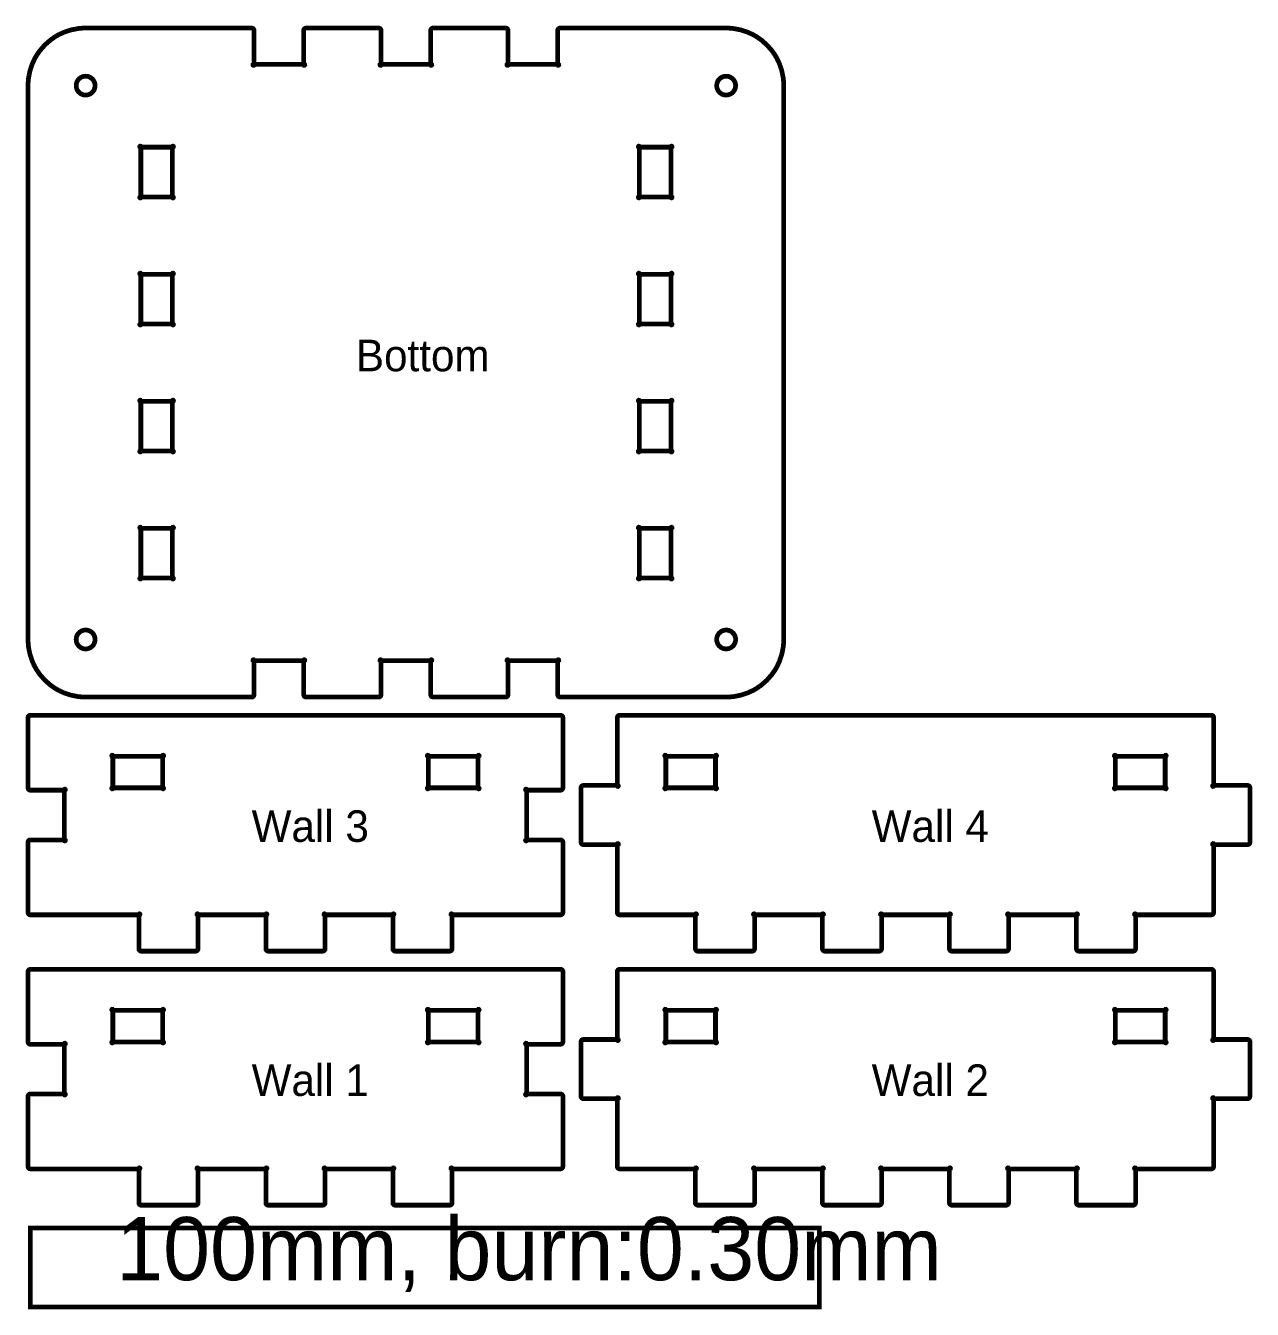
# Model space of a CAD drawing. Extents: x 10 to 165, y 10 to 281.
# Drawn here: x 9.8 to 165.3, y 9.7 to 172.4 of the extents above; entities that cross this region are included whole.
import ezdxf

# ---------------------------------------------------------------- set-up
doc = ezdxf.new("R2010")
doc.units = 0
doc.layers.get('0').update_dxf_attribs({"linetype": 'CONTINUOUS'})

msp = doc.modelspace()

# ---------------------------------------------------------------- linework, layer by layer
at = {"color": 0, "const_width": 0.6}
for points in [[(17.4005, 87.3002), (28.9994, 87.3002), (38.45, 87.3002), (38.4789, 87.3002), (38.5657, 87.3248), (38.6623, 87.3883), (38.7255, 87.4832), (38.7505, 87.5714), (38.7505, 87.6004), (38.7505, 91.9), (38.7505, 91.9219), (38.7382, 91.9868), (38.7078, 92.0267), (38.6704, 92.0323), (38.6373, 92.0129), (38.6182, 91.9798), (38.6235, 91.9427), (38.6637, 91.9124), (38.7283, 91.9), (38.7505, 91.9), (45.0494, 91.9), (45.0702, 91.9), (45.1347, 91.9124), (45.175, 91.9427), (45.1803, 91.9798), (45.1612, 92.0129), (45.128, 92.0323), (45.0906, 92.0267), (45.0603, 91.9868), (45.0494, 91.9219), (45.0494, 91.9), (45.0494, 87.6004), (45.0494, 87.5714), (45.073, 87.4832), (45.1376, 87.3883), (45.2328, 87.3248), (45.3196, 87.3002), (45.3499, 87.3002), (54.5497, 87.3002), (54.5786, 87.3002), (54.6668, 87.3248), (54.7617, 87.3883), (54.8252, 87.4832), (54.8499, 87.5714), (54.8499, 87.6004), (54.8499, 91.9), (54.8499, 91.9219), (54.8375, 91.9868), (54.8072, 92.0267), (54.7702, 92.0323), (54.737, 92.0129), (54.7176, 91.9798), (54.7232, 91.9427), (54.7631, 91.9124), (54.828, 91.9), (54.8499, 91.9), (61.1505, 91.9), (61.171, 91.9), (61.2359, 91.9124), (61.2757, 91.9427), (61.2814, 91.9798), (61.262, 92.0129), (61.2292, 92.0323), (61.1918, 92.0267), (61.1614, 91.9868), (61.1505, 91.9219), (61.1505, 91.9), (61.1505, 87.6004), (61.1505, 87.5714), (61.1738, 87.4832), (61.2373, 87.3883), (61.3322, 87.3248), (61.4193, 87.3002), (61.4497, 87.3002), (70.6508, 87.3002), (70.6797, 87.3002), (70.7665, 87.3248), (70.8614, 87.3883), (70.9249, 87.4832), (70.9496, 87.5714), (70.9496, 87.6004), (70.9496, 91.9), (70.9496, 91.9219), (70.9373, 91.9868), (70.9069, 92.0267), (70.8699, 92.0323), (70.8367, 92.0129), (70.8173, 91.9798), (70.823, 91.9427), (70.8628, 91.9124), (70.9277, 91.9), (70.9496, 91.9), (77.2502, 91.9), (77.2707, 91.9), (77.3356, 91.9124), (77.3755, 91.9427), (77.3811, 91.9798), (77.3617, 92.0129), (77.3285, 92.0323), (77.2915, 92.0267), (77.2612, 91.9868), (77.2502, 91.9219), (77.2502, 91.9), (77.2502, 87.6004), (77.2502, 87.5714), (77.2735, 87.4832), (77.337, 87.3883), (77.4319, 87.3248), (77.5201, 87.3002), (77.5504, 87.3002), (86.9996, 87.3002), (98.6, 87.3002), (98.8385, 87.3002), (99.5535, 87.3637), (100.489, 87.5496), (101.39, 87.8554), (102.042, 88.1599), (102.251, 88.2784), (102.456, 88.3984), (103.046, 88.8104), (103.762, 89.4387), (104.39, 90.1555), (104.803, 90.745), (104.922, 90.9507), (105.041, 91.1571), (105.344, 91.809), (105.65, 92.7118), (105.836, 93.6459), (105.9, 94.361), (105.9, 94.5995), (105.9, 164.799), (105.9, 165.039), (105.836, 165.756), (105.65, 166.69), (105.344, 167.593), (105.041, 168.245), (104.922, 168.45), (104.803, 168.657), (104.39, 169.247), (103.762, 169.962), (103.046, 170.591), (102.456, 171.003), (102.251, 171.122), (102.042, 171.242), (101.39, 171.546), (100.489, 171.853), (99.5535, 172.038), (98.8385, 172.101), (98.6, 172.101), (86.9996, 172.101), (77.5504, 172.101), (77.5201, 172.101), (77.4319, 172.077), (77.337, 172.012), (77.2735, 171.917), (77.2502, 171.83), (77.2502, 171.8), (77.2502, 167.501), (77.2502, 167.48), (77.2612, 167.415), (77.2915, 167.375), (77.3285, 167.37), (77.3617, 167.389), (77.3811, 167.422), (77.3755, 167.459), (77.3356, 167.489), (77.2707, 167.501), (77.2502, 167.501), (70.9496, 167.501), (70.9277, 167.501), (70.8628, 167.489), (70.823, 167.459), (70.8173, 167.422), (70.8367, 167.389), (70.8699, 167.37), (70.9069, 167.375), (70.9373, 167.415), (70.9496, 167.48), (70.9496, 167.501), (70.9496, 171.8), (70.9496, 171.83), (70.9249, 171.917), (70.8614, 172.012), (70.7665, 172.077), (70.6797, 172.101), (70.6508, 172.101), (61.4497, 172.101), (61.4193, 172.101), (61.3322, 172.077), (61.2373, 172.012), (61.1738, 171.917), (61.1505, 171.83), (61.1505, 171.8), (61.1505, 167.501), (61.1505, 167.48), (61.1614, 167.415), (61.1918, 167.375), (61.2292, 167.37), (61.262, 167.389), (61.2814, 167.422), (61.2757, 167.459), (61.2359, 167.489), (61.171, 167.501), (61.1505, 167.501), (54.8499, 167.501), (54.828, 167.501), (54.7631, 167.489), (54.7232, 167.459), (54.7176, 167.422), (54.737, 167.389), (54.7702, 167.37), (54.8072, 167.375), (54.8375, 167.415), (54.8499, 167.48), (54.8499, 167.501), (54.8499, 171.8), (54.8499, 171.83), (54.8252, 171.917), (54.7617, 172.012), (54.6668, 172.077), (54.5786, 172.101), (54.5497, 172.101), (45.3499, 172.101), (45.3196, 172.101), (45.2328, 172.077), (45.1376, 172.012), (45.073, 171.917), (45.0494, 171.83), (45.0494, 171.8), (45.0494, 167.501), (45.0494, 167.48), (45.0603, 167.415), (45.0906, 167.375), (45.128, 167.37), (45.1612, 167.389), (45.1803, 167.422), (45.175, 167.459), (45.1347, 167.489), (45.0702, 167.501), (45.0494, 167.501), (38.7505, 167.501), (38.7283, 167.501), (38.6637, 167.489), (38.6235, 167.459), (38.6182, 167.422), (38.6373, 167.389), (38.6704, 167.37), (38.7078, 167.375), (38.7382, 167.415), (38.7505, 167.48), (38.7505, 167.501), (38.7505, 171.8), (38.7505, 171.83), (38.7255, 171.917), (38.6623, 172.012), (38.5657, 172.077), (38.4789, 172.101), (38.45, 172.101), (28.9994, 172.101), (17.4005, 172.101), (17.1607, 172.101), (16.4441, 172.038), (15.5098, 171.853), (14.6072, 171.546), (13.9554, 171.242), (13.7501, 171.122), (13.5434, 171.003), (12.9536, 170.591), (12.2384, 169.962), (11.6086, 169.247), (11.1966, 168.657), (11.078, 168.45), (10.9582, 168.245), (10.6536, 167.593), (10.3477, 166.69), (10.1617, 165.756), (10.0996, 165.039), (10.0996, 164.799), (10.0996, 94.5995), (10.0996, 94.361), (10.1617, 93.6459), (10.3477, 92.7118), (10.6536, 91.809), (10.9582, 91.1571), (11.078, 90.9507), (11.1966, 90.745), (11.6086, 90.1555), (12.2384, 89.4387), (12.9536, 88.8104), (13.5434, 88.3984), (13.7501, 88.2784), (13.9554, 88.1599), (14.6072, 87.8554), (15.5098, 87.5496), (16.4441, 87.3637), (17.1607, 87.3002), (17.4005, 87.3002)], [(14.9999, 59.6995), (24.1501, 59.6995), (24.1708, 59.6995), (24.2356, 59.7119), (24.2755, 59.7422), (24.281, 59.7793), (24.2617, 59.8124), (24.2287, 59.8318), (24.1915, 59.8262), (24.1611, 59.7863), (24.1501, 59.7214), (24.1501, 59.6995), (24.1501, 55.3999), (24.1501, 55.3709), (24.1735, 55.2842), (24.2369, 55.1879), (24.332, 55.1243), (24.4202, 55.0997), (24.4505, 55.0997), (31.3504, 55.0997), (31.3793, 55.0997), (31.4661, 55.1243), (31.5626, 55.1879), (31.626, 55.2842), (31.6508, 55.3709), (31.6508, 55.3999), (31.6508, 59.6995), (31.6508, 59.7214), (31.6384, 59.7863), (31.6081, 59.8262), (31.5709, 59.8318), (31.5378, 59.8124), (31.5185, 59.7793), (31.524, 59.7422), (31.564, 59.7119), (31.6288, 59.6995), (31.6508, 59.6995), (40.2498, 59.6995), (40.2703, 59.6995), (40.3352, 59.7119), (40.3751, 59.7422), (40.3807, 59.7793), (40.3613, 59.8124), (40.3281, 59.8318), (40.2911, 59.8262), (40.2608, 59.7863), (40.2498, 59.7214), (40.2498, 59.6995), (40.2498, 55.3999), (40.2498, 55.3709), (40.2731, 55.2842), (40.338, 55.1879), (40.4329, 55.1243), (40.5197, 55.0997), (40.55, 55.0997), (47.45, 55.0997), (47.4789, 55.0997), (47.5657, 55.1243), (47.662, 55.1879), (47.7255, 55.2842), (47.7502, 55.3709), (47.7502, 55.3999), (47.7502, 59.6995), (47.7502, 59.7214), (47.7379, 59.7863), (47.7075, 59.8262), (47.6705, 59.8318), (47.6373, 59.8124), (47.6179, 59.7793), (47.6236, 59.7422), (47.6635, 59.7119), (47.7284, 59.6995), (47.7502, 59.6995), (56.3492, 59.6995), (56.37, 59.6995), (56.4349, 59.7119), (56.4748, 59.7422), (56.4804, 59.7793), (56.461, 59.8124), (56.4279, 59.8318), (56.3908, 59.8262), (56.3605, 59.7863), (56.3492, 59.7214), (56.3492, 59.6995), (56.3492, 55.3999), (56.3492, 55.3709), (56.3728, 55.2842), (56.4374, 55.1879), (56.5326, 55.1243), (56.6194, 55.0997), (56.6498, 55.0997), (63.5497, 55.0997), (63.5787, 55.0997), (63.6655, 55.1243), (63.7618, 55.1879), (63.8253, 55.2842), (63.85, 55.3709), (63.85, 55.3999), (63.85, 59.6995), (63.85, 59.7214), (63.8376, 59.7863), (63.8073, 59.8262), (63.7702, 59.8318), (63.7371, 59.8124), (63.7177, 59.7793), (63.7233, 59.7422), (63.7632, 59.7119), (63.8281, 59.6995), (63.85, 59.6995), (73.0003, 59.6995), (77.6002, 59.6995), (77.6291, 59.6995), (77.7159, 59.7242), (77.8122, 59.7877), (77.8757, 59.884), (77.9004, 59.9708), (77.9004, 59.9997), (77.9004, 68.9007), (77.9004, 68.931), (77.8757, 69.0178), (77.8122, 69.1127), (77.7159, 69.1762), (77.6291, 69.1995), (77.6002, 69.1995), (73.3005, 69.1995), (73.2786, 69.1995), (73.2137, 69.1885), (73.1739, 69.1582), (73.1682, 69.1212), (73.1876, 69.088), (73.2208, 69.0686), (73.2578, 69.0742), (73.2882, 69.1141), (73.3005, 69.179), (73.3005, 69.1995), (73.3005, 75.5001), (73.3005, 75.522), (73.2882, 75.5869), (73.2578, 75.6267), (73.2208, 75.6324), (73.1876, 75.613), (73.1682, 75.5798), (73.1739, 75.5428), (73.2137, 75.5124), (73.2786, 75.5001), (73.3005, 75.5001), (77.6002, 75.5001), (77.6291, 75.5001), (77.7159, 75.5248), (77.8122, 75.5883), (77.8757, 75.6832), (77.9004, 75.7714), (77.9004, 75.8003), (77.9004, 84.6998), (77.9004, 84.7302), (77.8757, 84.8169), (77.8122, 84.9119), (77.7159, 84.9768), (77.6291, 85), (77.6002, 85), (73.0003, 85), (14.9999, 85), (10.4001, 85), (10.3697, 85), (10.2829, 84.9768), (10.1878, 84.9119), (10.1231, 84.8169), (10.0996, 84.7302), (10.0996, 84.6998), (10.0996, 75.8003), (10.0996, 75.7714), (10.1231, 75.6832), (10.1878, 75.5883), (10.2829, 75.5248), (10.3697, 75.5001), (10.4001, 75.5001), (14.6995, 75.5001), (14.7202, 75.5001), (14.785, 75.5124), (14.8249, 75.5428), (14.8305, 75.5798), (14.8112, 75.613), (14.7781, 75.6324), (14.7409, 75.6267), (14.7106, 75.5869), (14.6995, 75.522), (14.6995, 75.5001), (14.6995, 69.1995), (14.6995, 69.179), (14.7106, 69.1141), (14.7409, 69.0742), (14.7781, 69.0686), (14.8112, 69.088), (14.8305, 69.1212), (14.8249, 69.1582), (14.785, 69.1885), (14.7202, 69.1995), (14.6995, 69.1995), (10.4001, 69.1995), (10.3697, 69.1995), (10.2829, 69.1762), (10.1878, 69.1127), (10.1231, 69.0178), (10.0996, 68.931), (10.0996, 68.9007), (10.0996, 59.9997), (10.0996, 59.9708), (10.1231, 59.884), (10.1878, 59.7877), (10.2829, 59.7242), (10.3697, 59.6995), (10.4001, 59.6995), (14.9999, 59.6995)], [(85.0995, 59.6995), (94.7, 59.6995), (94.7208, 59.6995), (94.7857, 59.7119), (94.8256, 59.7422), (94.8312, 59.7793), (94.8118, 59.8124), (94.7787, 59.8318), (94.7416, 59.8262), (94.7113, 59.7863), (94.7, 59.7214), (94.7, 59.6995), (94.7, 55.3999), (94.7, 55.3709), (94.7237, 55.2842), (94.7872, 55.1879), (94.8821, 55.1243), (94.9688, 55.0997), (94.9992, 55.0997), (101.901, 55.0997), (101.929, 55.0997), (102.016, 55.1243), (102.111, 55.1879), (102.175, 55.2842), (102.199, 55.3709), (102.199, 55.3999), (102.199, 59.6995), (102.199, 59.7214), (102.187, 59.7863), (102.157, 59.8262), (102.12, 59.8318), (102.086, 59.8124), (102.067, 59.7793), (102.073, 59.7422), (102.113, 59.7119), (102.177, 59.6995), (102.199, 59.6995), (110.8, 59.6995), (110.821, 59.6995), (110.885, 59.7119), (110.925, 59.7422), (110.931, 59.7793), (110.912, 59.8124), (110.878, 59.8318), (110.841, 59.8262), (110.811, 59.7863), (110.8, 59.7214), (110.8, 59.6995), (110.8, 55.3999), (110.8, 55.3709), (110.823, 55.2842), (110.888, 55.1879), (110.983, 55.1243), (111.07, 55.0997), (111.1, 55.0997), (118, 55.0997), (118.029, 55.0997), (118.116, 55.1243), (118.212, 55.1879), (118.276, 55.2842), (118.3, 55.3709), (118.3, 55.3999), (118.3, 59.6995), (118.3, 59.7214), (118.288, 59.7863), (118.258, 59.8262), (118.22, 59.8318), (118.188, 59.8124), (118.168, 59.7793), (118.174, 59.7422), (118.214, 59.7119), (118.278, 59.6995), (118.3, 59.6995), (126.901, 59.6995), (126.921, 59.6995), (126.986, 59.7119), (127.026, 59.7422), (127.032, 59.7793), (127.012, 59.8124), (126.979, 59.8318), (126.942, 59.8262), (126.912, 59.7863), (126.901, 59.7214), (126.901, 59.6995), (126.901, 55.3999), (126.901, 55.3709), (126.924, 55.2842), (126.988, 55.1879), (127.083, 55.1243), (127.169, 55.0997), (127.2, 55.0997), (134.1, 55.0997), (134.129, 55.0997), (134.217, 55.1243), (134.312, 55.1879), (134.375, 55.2842), (134.4, 55.3709), (134.4, 55.3999), (134.4, 59.6995), (134.4, 59.7214), (134.388, 59.7863), (134.357, 59.8262), (134.32, 59.8318), (134.287, 59.8124), (134.268, 59.7793), (134.273, 59.7422), (134.313, 59.7119), (134.378, 59.6995), (134.4, 59.6995), (143, 59.6995), (143.021, 59.6995), (143.086, 59.7119), (143.126, 59.7422), (143.131, 59.7793), (143.112, 59.8124), (143.079, 59.8318), (143.042, 59.8262), (143.012, 59.7863), (143, 59.7214), (143, 59.6995), (143, 55.3999), (143, 55.3709), (143.024, 55.2842), (143.087, 55.1879), (143.182, 55.1243), (143.269, 55.0997), (143.299, 55.0997), (150.201, 55.0997), (150.23, 55.0997), (150.316, 55.1243), (150.411, 55.1879), (150.475, 55.2842), (150.5, 55.3709), (150.5, 55.3999), (150.5, 59.6995), (150.5, 59.7214), (150.487, 59.7863), (150.457, 59.8262), (150.42, 59.8318), (150.387, 59.8124), (150.367, 59.7793), (150.373, 59.7422), (150.413, 59.7119), (150.478, 59.6995), (150.5, 59.6995), (160.1, 59.6995), (160.129, 59.6995), (160.216, 59.7242), (160.311, 59.7877), (160.375, 59.884), (160.4, 59.9708), (160.4, 59.9997), (160.4, 68.6001), (160.4, 68.6223), (160.387, 68.6869), (160.357, 68.7268), (160.32, 68.7324), (160.286, 68.713), (160.267, 68.6802), (160.273, 68.6428), (160.313, 68.6125), (160.377, 68.6001), (160.4, 68.6001), (164.7, 68.6001), (164.729, 68.6001), (164.816, 68.6248), (164.913, 68.6883), (164.976, 68.7836), (165.001, 68.8717), (165.001, 68.9007), (165.001, 75.8003), (165.001, 75.8306), (164.976, 75.9174), (164.913, 76.0127), (164.816, 76.0772), (164.729, 76.1009), (164.7, 76.1009), (160.4, 76.1009), (160.377, 76.1009), (160.313, 76.0899), (160.273, 76.0596), (160.267, 76.0222), (160.286, 75.989), (160.32, 75.97), (160.357, 75.9753), (160.387, 76.0155), (160.4, 76.0801), (160.4, 76.1009), (160.4, 84.6998), (160.4, 84.7302), (160.375, 84.8169), (160.311, 84.9119), (160.216, 84.9768), (160.129, 85), (160.1, 85), (85.0995, 85), (85.0692, 85), (84.9824, 84.9768), (84.8872, 84.9119), (84.8237, 84.8169), (84.8004, 84.7302), (84.8004, 84.6998), (84.8004, 76.1009), (84.8004, 76.0801), (84.8113, 76.0155), (84.8416, 75.9753), (84.879, 75.97), (84.9119, 75.989), (84.9313, 76.0222), (84.9256, 76.0596), (84.8857, 76.0899), (84.8212, 76.1009), (84.8004, 76.1009), (80.4997, 76.1009), (80.4693, 76.1009), (80.3822, 76.0772), (80.2873, 76.0127), (80.2238, 75.9174), (80.2005, 75.8306), (80.2005, 75.8003), (80.2005, 68.9007), (80.2005, 68.8717), (80.2238, 68.7836), (80.2873, 68.6883), (80.3822, 68.6248), (80.4693, 68.6001), (80.4997, 68.6001), (84.8004, 68.6001), (84.8212, 68.6001), (84.8857, 68.6125), (84.9256, 68.6428), (84.9313, 68.6802), (84.9119, 68.713), (84.879, 68.7324), (84.8416, 68.7268), (84.8113, 68.6869), (84.8004, 68.6223), (84.8004, 68.6001), (84.8004, 59.9997), (84.8004, 59.9708), (84.8237, 59.884), (84.8872, 59.7877), (84.9824, 59.7242), (85.0692, 59.6995), (85.0995, 59.6995)], [(14.9999, 27.5001), (24.1501, 27.5001), (24.1708, 27.5001), (24.2356, 27.5125), (24.2755, 27.5428), (24.281, 27.5801), (24.2617, 27.6131), (24.2287, 27.6324), (24.1915, 27.6269), (24.1611, 27.5869), (24.1501, 27.5222), (24.1501, 27.5001), (24.1501, 23.2006), (24.1501, 23.1717), (24.1735, 23.0835), (24.2369, 22.9884), (24.332, 22.9251), (24.4202, 22.9003), (24.4505, 22.9003), (31.3504, 22.9003), (31.3793, 22.9003), (31.4661, 22.9251), (31.5626, 22.9884), (31.626, 23.0835), (31.6508, 23.1717), (31.6508, 23.2006), (31.6508, 27.5001), (31.6508, 27.5222), (31.6384, 27.5869), (31.6081, 27.6269), (31.5709, 27.6324), (31.5378, 27.6131), (31.5185, 27.5801), (31.524, 27.5428), (31.564, 27.5125), (31.6288, 27.5001), (31.6508, 27.5001), (40.2498, 27.5001), (40.2703, 27.5001), (40.3352, 27.5125), (40.3751, 27.5428), (40.3807, 27.5801), (40.3613, 27.6131), (40.3281, 27.6324), (40.2911, 27.6269), (40.2608, 27.5869), (40.2498, 27.5222), (40.2498, 27.5001), (40.2498, 23.2006), (40.2498, 23.1717), (40.2731, 23.0835), (40.338, 22.9884), (40.4329, 22.9251), (40.5197, 22.9003), (40.55, 22.9003), (47.45, 22.9003), (47.4789, 22.9003), (47.5657, 22.9251), (47.662, 22.9884), (47.7255, 23.0835), (47.7502, 23.1717), (47.7502, 23.2006), (47.7502, 27.5001), (47.7502, 27.5222), (47.7379, 27.5869), (47.7075, 27.6269), (47.6705, 27.6324), (47.6373, 27.6131), (47.6179, 27.5801), (47.6236, 27.5428), (47.6635, 27.5125), (47.7284, 27.5001), (47.7502, 27.5001), (56.3492, 27.5001), (56.37, 27.5001), (56.4349, 27.5125), (56.4748, 27.5428), (56.4804, 27.5801), (56.461, 27.6131), (56.4279, 27.6324), (56.3908, 27.6269), (56.3605, 27.5869), (56.3492, 27.5222), (56.3492, 27.5001), (56.3492, 23.2006), (56.3492, 23.1717), (56.3728, 23.0835), (56.4374, 22.9884), (56.5326, 22.9251), (56.6194, 22.9003), (56.6498, 22.9003), (63.5497, 22.9003), (63.5787, 22.9003), (63.6655, 22.9251), (63.7618, 22.9884), (63.8253, 23.0835), (63.85, 23.1717), (63.85, 23.2006), (63.85, 27.5001), (63.85, 27.5222), (63.8376, 27.5869), (63.8073, 27.6269), (63.7702, 27.6324), (63.7371, 27.6131), (63.7177, 27.5801), (63.7233, 27.5428), (63.7632, 27.5125), (63.8281, 27.5001), (63.85, 27.5001), (73.0003, 27.5001), (77.6002, 27.5001), (77.6291, 27.5001), (77.7159, 27.5249), (77.8122, 27.5883), (77.8757, 27.6834), (77.9004, 27.7716), (77.9004, 27.8005), (77.9004, 36.6998), (77.9004, 36.7302), (77.8757, 36.8169), (77.8122, 36.9122), (77.7159, 36.9768), (77.6291, 37.0004), (77.6002, 37.0004), (73.3005, 37.0004), (73.2786, 37.0004), (73.2137, 36.9895), (73.1739, 36.9591), (73.1682, 36.9217), (73.1876, 36.8886), (73.2208, 36.8695), (73.2578, 36.8748), (73.2882, 36.915), (73.3005, 36.9796), (73.3005, 37.0004), (73.3005, 43.2992), (73.3005, 43.3215), (73.2882, 43.386), (73.2578, 43.4262), (73.2208, 43.4315), (73.1876, 43.4125), (73.1682, 43.3793), (73.1739, 43.3419), (73.2137, 43.3116), (73.2786, 43.2992), (73.3005, 43.2992), (77.6002, 43.2992), (77.6291, 43.2992), (77.7159, 43.3243), (77.8122, 43.3874), (77.8757, 43.4841), (77.9004, 43.5709), (77.9004, 43.5998), (77.9004, 52.5004), (77.9004, 52.5307), (77.8757, 52.6175), (77.8122, 52.7128), (77.7159, 52.7763), (77.6291, 52.7995), (77.6002, 52.7995), (73.0003, 52.7995), (14.9999, 52.7995), (10.4001, 52.7995), (10.3697, 52.7995), (10.2829, 52.7763), (10.1878, 52.7128), (10.1231, 52.6175), (10.0996, 52.5307), (10.0996, 52.5004), (10.0996, 43.5998), (10.0996, 43.5709), (10.1231, 43.4841), (10.1878, 43.3874), (10.2829, 43.3243), (10.3697, 43.2992), (10.4001, 43.2992), (14.6995, 43.2992), (14.7202, 43.2992), (14.785, 43.3116), (14.8249, 43.3419), (14.8305, 43.3793), (14.8112, 43.4125), (14.7781, 43.4315), (14.7409, 43.4262), (14.7106, 43.386), (14.6995, 43.3215), (14.6995, 43.2992), (14.6995, 37.0004), (14.6995, 36.9796), (14.7106, 36.915), (14.7409, 36.8748), (14.7781, 36.8695), (14.8112, 36.8886), (14.8305, 36.9217), (14.8249, 36.9591), (14.785, 36.9895), (14.7202, 37.0004), (14.6995, 37.0004), (10.4001, 37.0004), (10.3697, 37.0004), (10.2829, 36.9768), (10.1878, 36.9122), (10.1231, 36.8169), (10.0996, 36.7302), (10.0996, 36.6998), (10.0996, 27.8005), (10.0996, 27.7716), (10.1231, 27.6834), (10.1878, 27.5883), (10.2829, 27.5249), (10.3697, 27.5001), (10.4001, 27.5001), (14.9999, 27.5001)], [(85.0995, 27.5001), (94.7, 27.5001), (94.7208, 27.5001), (94.7857, 27.5125), (94.8256, 27.5428), (94.8312, 27.5801), (94.8118, 27.6131), (94.7787, 27.6324), (94.7416, 27.6269), (94.7113, 27.5869), (94.7, 27.5222), (94.7, 27.5001), (94.7, 23.2006), (94.7, 23.1717), (94.7237, 23.0835), (94.7872, 22.9884), (94.8821, 22.9251), (94.9688, 22.9003), (94.9992, 22.9003), (101.901, 22.9003), (101.929, 22.9003), (102.016, 22.9251), (102.111, 22.9884), (102.175, 23.0835), (102.199, 23.1717), (102.199, 23.2006), (102.199, 27.5001), (102.199, 27.5222), (102.187, 27.5869), (102.157, 27.6269), (102.12, 27.6324), (102.086, 27.6131), (102.067, 27.5801), (102.073, 27.5428), (102.113, 27.5125), (102.177, 27.5001), (102.199, 27.5001), (110.8, 27.5001), (110.821, 27.5001), (110.885, 27.5125), (110.925, 27.5428), (110.931, 27.5801), (110.912, 27.6131), (110.878, 27.6324), (110.841, 27.6269), (110.811, 27.5869), (110.8, 27.5222), (110.8, 27.5001), (110.8, 23.2006), (110.8, 23.1717), (110.823, 23.0835), (110.888, 22.9884), (110.983, 22.9251), (111.07, 22.9003), (111.1, 22.9003), (118, 22.9003), (118.029, 22.9003), (118.116, 22.9251), (118.212, 22.9884), (118.276, 23.0835), (118.3, 23.1717), (118.3, 23.2006), (118.3, 27.5001), (118.3, 27.5222), (118.288, 27.5869), (118.258, 27.6269), (118.22, 27.6324), (118.188, 27.6131), (118.168, 27.5801), (118.174, 27.5428), (118.214, 27.5125), (118.278, 27.5001), (118.3, 27.5001), (126.901, 27.5001), (126.921, 27.5001), (126.986, 27.5125), (127.026, 27.5428), (127.032, 27.5801), (127.012, 27.6131), (126.979, 27.6324), (126.942, 27.6269), (126.912, 27.5869), (126.901, 27.5222), (126.901, 27.5001), (126.901, 23.2006), (126.901, 23.1717), (126.924, 23.0835), (126.988, 22.9884), (127.083, 22.9251), (127.169, 22.9003), (127.2, 22.9003), (134.1, 22.9003), (134.129, 22.9003), (134.217, 22.9251), (134.312, 22.9884), (134.375, 23.0835), (134.4, 23.1717), (134.4, 23.2006), (134.4, 27.5001), (134.4, 27.5222), (134.388, 27.5869), (134.357, 27.6269), (134.32, 27.6324), (134.287, 27.6131), (134.268, 27.5801), (134.273, 27.5428), (134.313, 27.5125), (134.378, 27.5001), (134.4, 27.5001), (143, 27.5001), (143.021, 27.5001), (143.086, 27.5125), (143.126, 27.5428), (143.131, 27.5801), (143.112, 27.6131), (143.079, 27.6324), (143.042, 27.6269), (143.012, 27.5869), (143, 27.5222), (143, 27.5001), (143, 23.2006), (143, 23.1717), (143.024, 23.0835), (143.087, 22.9884), (143.182, 22.9251), (143.269, 22.9003), (143.299, 22.9003), (150.201, 22.9003), (150.23, 22.9003), (150.316, 22.9251), (150.411, 22.9884), (150.475, 23.0835), (150.5, 23.1717), (150.5, 23.2006), (150.5, 27.5001), (150.5, 27.5222), (150.487, 27.5869), (150.457, 27.6269), (150.42, 27.6324), (150.387, 27.6131), (150.367, 27.5801), (150.373, 27.5428), (150.413, 27.5125), (150.478, 27.5001), (150.5, 27.5001), (160.1, 27.5001), (160.129, 27.5001), (160.216, 27.5249), (160.311, 27.5883), (160.375, 27.6834), (160.4, 27.7716), (160.4, 27.8005), (160.4, 36.3996), (160.4, 36.4215), (160.387, 36.4864), (160.357, 36.5263), (160.32, 36.5319), (160.286, 36.5125), (160.267, 36.4793), (160.273, 36.4423), (160.313, 36.412), (160.377, 36.3996), (160.4, 36.3996), (164.7, 36.3996), (164.729, 36.3996), (164.816, 36.4243), (164.913, 36.4878), (164.976, 36.5841), (165.001, 36.6709), (165.001, 36.6998), (165.001, 43.5998), (165.001, 43.6301), (164.976, 43.7169), (164.913, 43.8118), (164.816, 43.8767), (164.729, 43.9), (164.7, 43.9), (160.4, 43.9), (160.377, 43.9), (160.313, 43.8891), (160.273, 43.8587), (160.267, 43.8217), (160.286, 43.7885), (160.32, 43.7691), (160.357, 43.7748), (160.387, 43.8146), (160.4, 43.8796), (160.4, 43.9), (160.4, 52.5004), (160.4, 52.5307), (160.375, 52.6175), (160.311, 52.7128), (160.216, 52.7763), (160.129, 52.7995), (160.1, 52.7995), (85.0995, 52.7995), (85.0692, 52.7995), (84.9824, 52.7763), (84.8872, 52.7128), (84.8237, 52.6175), (84.8004, 52.5307), (84.8004, 52.5004), (84.8004, 43.9), (84.8004, 43.8796), (84.8113, 43.8146), (84.8416, 43.7748), (84.879, 43.7691), (84.9119, 43.7885), (84.9313, 43.8217), (84.9256, 43.8587), (84.8857, 43.8891), (84.8212, 43.9), (84.8004, 43.9), (80.4997, 43.9), (80.4693, 43.9), (80.3822, 43.8767), (80.2873, 43.8118), (80.2238, 43.7169), (80.2005, 43.6301), (80.2005, 43.5998), (80.2005, 36.6998), (80.2005, 36.6709), (80.2238, 36.5841), (80.2873, 36.4878), (80.3822, 36.4243), (80.4693, 36.3996), (80.4997, 36.3996), (84.8004, 36.3996), (84.8212, 36.3996), (84.8857, 36.412), (84.9256, 36.4423), (84.9313, 36.4793), (84.9119, 36.5125), (84.879, 36.5319), (84.8416, 36.5263), (84.8113, 36.4864), (84.8004, 36.4215), (84.8004, 36.3996), (84.8004, 27.8005), (84.8004, 27.7716), (84.8237, 27.6834), (84.8872, 27.5883), (84.9824, 27.5249), (85.0692, 27.5001), (85.0995, 27.5001)], [(10.4001, 10.0004), (110.4, 10.0004), (110.4, 19.9995), (10.4001, 19.9995), (10.4001, 10.0004)]]:
    msp.add_lwpolyline(points, close=True, dxfattribs=at)
at = {"color": 5, "const_width": 0.6}
for points in [[(17.4005, 163.599), (17.315, 163.599), (17.0615, 163.649), (16.7997, 163.761), (16.7514, 163.791), (16.7018, 163.823), (16.4924, 164.016), (16.3325, 164.25), (16.3091, 164.302), (16.2843, 164.355), (16.2112, 164.63), (16.2044, 164.914), (16.2126, 164.971), (16.2209, 165.028), (16.3077, 165.299), (16.4551, 165.544), (16.4937, 165.586), (16.531, 165.631), (16.7501, 165.811), (17.0064, 165.936), (17.0615, 165.952), (17.1166, 165.968), (17.3991, 166.001), (17.683, 165.968), (17.7381, 165.952), (17.7932, 165.936), (18.0482, 165.811), (18.2687, 165.631), (18.3072, 165.586), (18.3444, 165.544), (18.4905, 165.299), (18.5801, 165.028), (18.5884, 164.971), (18.5952, 164.914), (18.587, 164.63), (18.5153, 164.355), (18.4919, 164.302), (18.4671, 164.25), (18.3059, 164.016), (18.0964, 163.823), (18.0482, 163.791), (17.9999, 163.761), (17.7381, 163.649), (17.4845, 163.599), (17.4005, 163.599)], [(97.3998, 164.799), (97.3998, 164.885), (97.4478, 165.138), (97.5582, 165.401), (97.59, 165.449), (97.6203, 165.497), (97.8133, 165.708), (98.0489, 165.868), (98.1012, 165.891), (98.1534, 165.916), (98.4292, 165.989), (98.7129, 165.996), (98.7707, 165.988), (98.8275, 165.981), (99.0974, 165.892), (99.3415, 165.745), (99.3856, 165.706), (99.4283, 165.669), (99.6086, 165.45), (99.7356, 165.194), (99.7521, 165.138), (99.7673, 165.083), (99.8001, 164.801), (99.7673, 164.517), (99.7521, 164.462), (99.7356, 164.407), (99.6086, 164.152), (99.4283, 163.932), (99.3856, 163.893), (99.3415, 163.856), (99.0974, 163.71), (98.8275, 163.62), (98.7707, 163.612), (98.7129, 163.605), (98.4292, 163.613), (98.1534, 163.685), (98.1012, 163.708), (98.0489, 163.733), (97.8133, 163.893), (97.6203, 164.104), (97.59, 164.152), (97.5582, 164.2), (97.4478, 164.462), (97.3998, 164.715), (97.3998, 164.799)], [(24.3996, 153.85), (24.3996, 157), (24.3996, 157.022), (24.3871, 157.087), (24.3568, 157.127), (24.3196, 157.132), (24.2866, 157.113), (24.2673, 157.08), (24.2728, 157.043), (24.3127, 157.012), (24.3775, 157), (24.3996, 157), (28.4, 157), (28.4207, 157), (28.4854, 157.012), (28.5254, 157.043), (28.5309, 157.08), (28.5116, 157.113), (28.4786, 157.132), (28.4413, 157.127), (28.411, 157.087), (28.4, 157.022), (28.4, 157), (28.4, 150.7), (28.4, 150.679), (28.411, 150.614), (28.4413, 150.574), (28.4786, 150.569), (28.5116, 150.588), (28.5309, 150.621), (28.5254, 150.658), (28.4854, 150.688), (28.4207, 150.7), (28.4, 150.7), (24.3996, 150.7), (24.3775, 150.7), (24.3127, 150.688), (24.2728, 150.658), (24.2673, 150.621), (24.2866, 150.588), (24.3196, 150.569), (24.3568, 150.574), (24.3871, 150.614), (24.3996, 150.679), (24.3996, 150.7), (24.3996, 153.85)], [(91.5995, 153.85), (91.5995, 150.7), (91.5995, 150.679), (91.6107, 150.614), (91.6411, 150.574), (91.6781, 150.569), (91.7113, 150.588), (91.7303, 150.621), (91.725, 150.658), (91.6852, 150.688), (91.6203, 150.7), (91.5995, 150.7), (87.6004, 150.7), (87.5785, 150.7), (87.5136, 150.688), (87.4737, 150.658), (87.4681, 150.621), (87.4875, 150.588), (87.5206, 150.569), (87.5577, 150.574), (87.588, 150.614), (87.6004, 150.679), (87.6004, 150.7), (87.6004, 157), (87.6004, 157.022), (87.588, 157.087), (87.5577, 157.127), (87.5206, 157.132), (87.4875, 157.113), (87.4681, 157.08), (87.4737, 157.043), (87.5136, 157.012), (87.5785, 157), (87.6004, 157), (91.5995, 157), (91.6203, 157), (91.6852, 157.012), (91.725, 157.043), (91.7303, 157.08), (91.7113, 157.113), (91.6781, 157.132), (91.6411, 157.127), (91.6107, 157.087), (91.5995, 157.022), (91.5995, 157), (91.5995, 153.85)], [(24.3996, 137.75), (24.3996, 140.9), (24.3996, 140.922), (24.3871, 140.987), (24.3568, 141.027), (24.3196, 141.032), (24.2866, 141.013), (24.2673, 140.98), (24.2728, 140.943), (24.3127, 140.913), (24.3775, 140.9), (24.3996, 140.9), (28.4, 140.9), (28.4207, 140.9), (28.4854, 140.913), (28.5254, 140.943), (28.5309, 140.98), (28.5116, 141.013), (28.4786, 141.032), (28.4413, 141.027), (28.411, 140.987), (28.4, 140.922), (28.4, 140.9), (28.4, 134.6), (28.4, 134.579), (28.411, 134.515), (28.4413, 134.475), (28.4786, 134.469), (28.5116, 134.488), (28.5309, 134.521), (28.5254, 134.559), (28.4854, 134.589), (28.4207, 134.6), (28.4, 134.6), (24.3996, 134.6), (24.3775, 134.6), (24.3127, 134.589), (24.2728, 134.559), (24.2673, 134.521), (24.2866, 134.488), (24.3196, 134.469), (24.3568, 134.475), (24.3871, 134.515), (24.3996, 134.579), (24.3996, 134.6), (24.3996, 137.75)], [(91.5995, 137.75), (91.5995, 134.6), (91.5995, 134.579), (91.6107, 134.515), (91.6411, 134.475), (91.6781, 134.469), (91.7113, 134.488), (91.7303, 134.521), (91.725, 134.559), (91.6852, 134.589), (91.6203, 134.6), (91.5995, 134.6), (87.6004, 134.6), (87.5785, 134.6), (87.5136, 134.589), (87.4737, 134.559), (87.4681, 134.521), (87.4875, 134.488), (87.5206, 134.469), (87.5577, 134.475), (87.588, 134.515), (87.6004, 134.579), (87.6004, 134.6), (87.6004, 140.9), (87.6004, 140.922), (87.588, 140.987), (87.5577, 141.027), (87.5206, 141.032), (87.4875, 141.013), (87.4681, 140.98), (87.4737, 140.943), (87.5136, 140.913), (87.5785, 140.9), (87.6004, 140.9), (91.5995, 140.9), (91.6203, 140.9), (91.6852, 140.913), (91.725, 140.943), (91.7303, 140.98), (91.7113, 141.013), (91.6781, 141.032), (91.6411, 141.027), (91.6107, 140.987), (91.5995, 140.922), (91.5995, 140.9), (91.5995, 137.75)], [(24.3996, 121.65), (24.3996, 124.801), (24.3996, 124.823), (24.3871, 124.888), (24.3568, 124.927), (24.3196, 124.933), (24.2866, 124.914), (24.2673, 124.881), (24.2728, 124.843), (24.3127, 124.813), (24.3775, 124.801), (24.3996, 124.801), (28.4, 124.801), (28.4207, 124.801), (28.4854, 124.813), (28.5254, 124.843), (28.5309, 124.881), (28.5116, 124.914), (28.4786, 124.933), (28.4413, 124.927), (28.411, 124.888), (28.4, 124.823), (28.4, 124.801), (28.4, 118.5), (28.4, 118.48), (28.411, 118.415), (28.4413, 118.375), (28.4786, 118.369), (28.5116, 118.389), (28.5309, 118.422), (28.5254, 118.459), (28.4854, 118.489), (28.4207, 118.5), (28.4, 118.5), (24.3996, 118.5), (24.3775, 118.5), (24.3127, 118.489), (24.2728, 118.459), (24.2673, 118.422), (24.2866, 118.389), (24.3196, 118.369), (24.3568, 118.375), (24.3871, 118.415), (24.3996, 118.48), (24.3996, 118.5), (24.3996, 121.65)], [(91.5995, 121.65), (91.5995, 118.5), (91.5995, 118.48), (91.6107, 118.415), (91.6411, 118.375), (91.6781, 118.369), (91.7113, 118.389), (91.7303, 118.422), (91.725, 118.459), (91.6852, 118.489), (91.6203, 118.5), (91.5995, 118.5), (87.6004, 118.5), (87.5785, 118.5), (87.5136, 118.489), (87.4737, 118.459), (87.4681, 118.422), (87.4875, 118.389), (87.5206, 118.369), (87.5577, 118.375), (87.588, 118.415), (87.6004, 118.48), (87.6004, 118.5), (87.6004, 124.801), (87.6004, 124.823), (87.588, 124.888), (87.5577, 124.927), (87.5206, 124.933), (87.4875, 124.914), (87.4681, 124.881), (87.4737, 124.843), (87.5136, 124.813), (87.5785, 124.801), (87.6004, 124.801), (91.5995, 124.801), (91.6203, 124.801), (91.6852, 124.813), (91.725, 124.843), (91.7303, 124.881), (91.7113, 124.914), (91.6781, 124.933), (91.6411, 124.927), (91.6107, 124.888), (91.5995, 124.823), (91.5995, 124.801), (91.5995, 121.65)], [(24.3996, 105.549), (24.3996, 108.7), (24.3996, 108.722), (24.3871, 108.786), (24.3568, 108.826), (24.3196, 108.832), (24.2866, 108.813), (24.2673, 108.78), (24.2728, 108.742), (24.3127, 108.712), (24.3775, 108.7), (24.3996, 108.7), (28.4, 108.7), (28.4207, 108.7), (28.4854, 108.712), (28.5254, 108.742), (28.5309, 108.78), (28.5116, 108.813), (28.4786, 108.832), (28.4413, 108.826), (28.411, 108.786), (28.4, 108.722), (28.4, 108.7), (28.4, 102.401), (28.4, 102.38), (28.411, 102.315), (28.4413, 102.275), (28.4786, 102.27), (28.5116, 102.289), (28.5309, 102.322), (28.5254, 102.359), (28.4854, 102.39), (28.4207, 102.401), (28.4, 102.401), (24.3996, 102.401), (24.3775, 102.401), (24.3127, 102.39), (24.2728, 102.359), (24.2673, 102.322), (24.2866, 102.289), (24.3196, 102.27), (24.3568, 102.275), (24.3871, 102.315), (24.3996, 102.38), (24.3996, 102.401), (24.3996, 105.549)], [(91.5995, 105.549), (91.5995, 102.401), (91.5995, 102.38), (91.6107, 102.315), (91.6411, 102.275), (91.6781, 102.27), (91.7113, 102.289), (91.7303, 102.322), (91.725, 102.359), (91.6852, 102.39), (91.6203, 102.401), (91.5995, 102.401), (87.6004, 102.401), (87.5785, 102.401), (87.5136, 102.39), (87.4737, 102.359), (87.4681, 102.322), (87.4875, 102.289), (87.5206, 102.27), (87.5577, 102.275), (87.588, 102.315), (87.6004, 102.38), (87.6004, 102.401), (87.6004, 108.7), (87.6004, 108.722), (87.588, 108.786), (87.5577, 108.826), (87.5206, 108.832), (87.4875, 108.813), (87.4681, 108.78), (87.4737, 108.742), (87.5136, 108.712), (87.5785, 108.7), (87.6004, 108.7), (91.5995, 108.7), (91.6203, 108.7), (91.6852, 108.712), (91.725, 108.742), (91.7303, 108.78), (91.7113, 108.813), (91.6781, 108.832), (91.6411, 108.826), (91.6107, 108.786), (91.5995, 108.722), (91.5995, 108.7), (91.5995, 105.549)], [(18.5994, 94.5995), (18.5994, 94.5155), (18.5498, 94.2619), (18.4395, 94.0001), (18.4092, 93.9504), (18.3775, 93.9024), (18.1846, 93.6928), (17.9503, 93.533), (17.898, 93.5083), (17.8456, 93.4847), (17.57, 93.4131), (17.2861, 93.405), (17.2296, 93.4117), (17.1717, 93.4201), (16.9003, 93.5094), (16.6563, 93.6554), (16.6136, 93.6928), (16.5695, 93.7313), (16.389, 93.9518), (16.2636, 94.2068), (16.2485, 94.2619), (16.2319, 94.3169), (16.1988, 94.6009), (16.2319, 94.8835), (16.2485, 94.9385), (16.2636, 94.9935), (16.389, 95.25), (16.5695, 95.4691), (16.6136, 95.5065), (16.6563, 95.5449), (16.9003, 95.6924), (17.1717, 95.7806), (17.2296, 95.7873), (17.2861, 95.7957), (17.57, 95.7887), (17.8456, 95.7171), (17.898, 95.6924), (17.9503, 95.6691), (18.1846, 95.5075), (18.3775, 95.2983), (18.4092, 95.2486), (18.4395, 95.2003), (18.5498, 94.9385), (18.5994, 94.6849), (18.5994, 94.5995)], [(98.6, 95.8), (98.6839, 95.8), (98.9376, 95.7516), (99.1994, 95.6412), (99.2491, 95.6098), (99.2974, 95.5795), (99.5066, 95.3865), (99.6668, 95.1509), (99.6915, 95.0983), (99.7148, 95.0461), (99.7864, 94.772), (99.7962, 94.4866), (99.7878, 94.4287), (99.7797, 94.3723), (99.6901, 94.1021), (99.544, 93.8583), (99.5066, 93.8142), (99.4682, 93.7715), (99.2477, 93.5909), (98.9926, 93.4653), (98.9376, 93.4491), (98.8826, 93.4339), (98.6, 93.4007), (98.3174, 93.4339), (98.2624, 93.4491), (98.2059, 93.4653), (97.9509, 93.5909), (97.7304, 93.7715), (97.6933, 93.8142), (97.6545, 93.8583), (97.5071, 94.1021), (97.4203, 94.3723), (97.4122, 94.4287), (97.4037, 94.4866), (97.4122, 94.772), (97.4838, 95.0461), (97.5085, 95.0983), (97.5321, 95.1509), (97.6919, 95.3865), (97.9029, 95.5795), (97.9509, 95.6098), (97.9992, 95.6412), (98.261, 95.7516), (98.5146, 95.8), (98.6, 95.8)], [(23.9999, 75.8003), (20.8497, 75.8003), (20.8277, 75.8003), (20.7629, 75.7894), (20.7229, 75.759), (20.7174, 75.722), (20.7367, 75.6888), (20.7698, 75.6694), (20.807, 75.6751), (20.8373, 75.7149), (20.8497, 75.7798), (20.8497, 75.8003), (20.8497, 79.7994), (20.8497, 79.8216), (20.8373, 79.8862), (20.807, 79.9264), (20.7698, 79.9317), (20.7367, 79.9123), (20.7174, 79.8795), (20.7229, 79.8421), (20.7629, 79.8117), (20.8277, 79.7994), (20.8497, 79.7994), (27.1501, 79.7994), (27.1708, 79.7994), (27.2355, 79.8117), (27.2755, 79.8421), (27.281, 79.8795), (27.2617, 79.9123), (27.2287, 79.9317), (27.1914, 79.9264), (27.1611, 79.8862), (27.1501, 79.8216), (27.1501, 79.7994), (27.1501, 75.8003), (27.1501, 75.7798), (27.1611, 75.7149), (27.1914, 75.6751), (27.2287, 75.6694), (27.2617, 75.6888), (27.281, 75.722), (27.2755, 75.759), (27.2355, 75.7894), (27.1708, 75.8003), (27.1501, 75.8003), (23.9999, 75.8003)], [(64.0002, 79.7994), (67.1505, 79.7994), (67.171, 79.7994), (67.2359, 79.8117), (67.2758, 79.8421), (67.2814, 79.8795), (67.262, 79.9123), (67.2289, 79.9317), (67.1918, 79.9264), (67.1615, 79.8862), (67.1505, 79.8216), (67.1505, 79.7994), (67.1505, 75.8003), (67.1505, 75.7798), (67.1615, 75.7149), (67.1918, 75.6751), (67.2289, 75.6694), (67.262, 75.6888), (67.2814, 75.722), (67.2758, 75.759), (67.2359, 75.7894), (67.171, 75.8003), (67.1505, 75.8003), (60.8499, 75.8003), (60.8281, 75.8003), (60.7632, 75.7894), (60.7233, 75.759), (60.7176, 75.722), (60.737, 75.6888), (60.7702, 75.6694), (60.8072, 75.6751), (60.8376, 75.7149), (60.8499, 75.7798), (60.8499, 75.8003), (60.8499, 79.7994), (60.8499, 79.8216), (60.8376, 79.8862), (60.8072, 79.9264), (60.7702, 79.9317), (60.737, 79.9123), (60.7176, 79.8795), (60.7233, 79.8421), (60.7632, 79.8117), (60.8281, 79.7994), (60.8499, 79.7994), (64.0002, 79.7994)], [(94.0992, 75.8003), (90.9507, 75.8003), (90.9285, 75.8003), (90.8636, 75.7894), (90.8237, 75.759), (90.8184, 75.722), (90.8375, 75.6888), (90.8706, 75.6694), (90.9077, 75.6751), (90.938, 75.7149), (90.9507, 75.7798), (90.9507, 75.8003), (90.9507, 79.7994), (90.9507, 79.8216), (90.938, 79.8862), (90.9077, 79.9264), (90.8706, 79.9317), (90.8375, 79.9123), (90.8184, 79.8795), (90.8237, 79.8421), (90.8636, 79.8117), (90.9285, 79.7994), (90.9507, 79.7994), (97.2495, 79.7994), (97.2704, 79.7994), (97.3349, 79.8117), (97.3748, 79.8421), (97.3804, 79.8795), (97.361, 79.9123), (97.3282, 79.9317), (97.2908, 79.9264), (97.2605, 79.8862), (97.2495, 79.8216), (97.2495, 79.7994), (97.2495, 75.8003), (97.2495, 75.7798), (97.2605, 75.7149), (97.2908, 75.6751), (97.3282, 75.6694), (97.361, 75.6888), (97.3804, 75.722), (97.3748, 75.759), (97.3349, 75.7894), (97.2704, 75.8003), (97.2495, 75.8003), (94.0992, 75.8003)], [(151.1, 79.7994), (154.249, 79.7994), (154.27, 79.7994), (154.335, 79.8117), (154.375, 79.8421), (154.38, 79.8795), (154.361, 79.9123), (154.328, 79.9317), (154.291, 79.9264), (154.26, 79.8862), (154.249, 79.8216), (154.249, 79.7994), (154.249, 75.8003), (154.249, 75.7798), (154.26, 75.7149), (154.291, 75.6751), (154.328, 75.6694), (154.361, 75.6888), (154.38, 75.722), (154.375, 75.759), (154.335, 75.7894), (154.27, 75.8003), (154.249, 75.8003), (147.95, 75.8003), (147.928, 75.8003), (147.864, 75.7894), (147.823, 75.759), (147.818, 75.722), (147.837, 75.6888), (147.87, 75.6694), (147.908, 75.6751), (147.938, 75.7149), (147.95, 75.7798), (147.95, 75.8003), (147.95, 79.7994), (147.95, 79.8216), (147.938, 79.8862), (147.908, 79.9264), (147.87, 79.9317), (147.837, 79.9123), (147.818, 79.8795), (147.823, 79.8421), (147.864, 79.8117), (147.928, 79.7994), (147.95, 79.7994), (151.1, 79.7994)], [(23.9999, 43.5998), (20.8497, 43.5998), (20.8277, 43.5998), (20.7629, 43.5889), (20.7229, 43.5585), (20.7174, 43.5211), (20.7367, 43.488), (20.7698, 43.4689), (20.807, 43.4742), (20.8373, 43.5144), (20.8497, 43.579), (20.8497, 43.5998), (20.8497, 47.6003), (20.8497, 47.6222), (20.8373, 47.6871), (20.807, 47.727), (20.7698, 47.7326), (20.7367, 47.7132), (20.7174, 47.68), (20.7229, 47.643), (20.7629, 47.6127), (20.8277, 47.6003), (20.8497, 47.6003), (27.1501, 47.6003), (27.1708, 47.6003), (27.2355, 47.6127), (27.2755, 47.643), (27.281, 47.68), (27.2617, 47.7132), (27.2287, 47.7326), (27.1914, 47.727), (27.1611, 47.6871), (27.1501, 47.6222), (27.1501, 47.6003), (27.1501, 43.5998), (27.1501, 43.579), (27.1611, 43.5144), (27.1914, 43.4742), (27.2287, 43.4689), (27.2617, 43.488), (27.281, 43.5211), (27.2755, 43.5585), (27.2355, 43.5889), (27.1708, 43.5998), (27.1501, 43.5998), (23.9999, 43.5998)], [(64.0002, 47.6003), (67.1505, 47.6003), (67.171, 47.6003), (67.2359, 47.6127), (67.2758, 47.643), (67.2814, 47.68), (67.262, 47.7132), (67.2289, 47.7326), (67.1918, 47.727), (67.1615, 47.6871), (67.1505, 47.6222), (67.1505, 47.6003), (67.1505, 43.5998), (67.1505, 43.579), (67.1615, 43.5144), (67.1918, 43.4742), (67.2289, 43.4689), (67.262, 43.488), (67.2814, 43.5211), (67.2758, 43.5585), (67.2359, 43.5889), (67.171, 43.5998), (67.1505, 43.5998), (60.8499, 43.5998), (60.8281, 43.5998), (60.7632, 43.5889), (60.7233, 43.5585), (60.7176, 43.5211), (60.737, 43.488), (60.7702, 43.4689), (60.8072, 43.4742), (60.8376, 43.5144), (60.8499, 43.579), (60.8499, 43.5998), (60.8499, 47.6003), (60.8499, 47.6222), (60.8376, 47.6871), (60.8072, 47.727), (60.7702, 47.7326), (60.737, 47.7132), (60.7176, 47.68), (60.7233, 47.643), (60.7632, 47.6127), (60.8281, 47.6003), (60.8499, 47.6003), (64.0002, 47.6003)], [(94.0992, 43.5998), (90.9507, 43.5998), (90.9285, 43.5998), (90.8636, 43.5889), (90.8237, 43.5585), (90.8184, 43.5211), (90.8375, 43.488), (90.8706, 43.4689), (90.9077, 43.4742), (90.938, 43.5144), (90.9507, 43.579), (90.9507, 43.5998), (90.9507, 47.6003), (90.9507, 47.6222), (90.938, 47.6871), (90.9077, 47.727), (90.8706, 47.7326), (90.8375, 47.7132), (90.8184, 47.68), (90.8237, 47.643), (90.8636, 47.6127), (90.9285, 47.6003), (90.9507, 47.6003), (97.2495, 47.6003), (97.2704, 47.6003), (97.3349, 47.6127), (97.3748, 47.643), (97.3804, 47.68), (97.361, 47.7132), (97.3282, 47.7326), (97.2908, 47.727), (97.2605, 47.6871), (97.2495, 47.6222), (97.2495, 47.6003), (97.2495, 43.5998), (97.2495, 43.579), (97.2605, 43.5144), (97.2908, 43.4742), (97.3282, 43.4689), (97.361, 43.488), (97.3804, 43.5211), (97.3748, 43.5585), (97.3349, 43.5889), (97.2704, 43.5998), (97.2495, 43.5998), (94.0992, 43.5998)], [(151.1, 47.6003), (154.249, 47.6003), (154.27, 47.6003), (154.335, 47.6127), (154.375, 47.643), (154.38, 47.68), (154.361, 47.7132), (154.328, 47.7326), (154.291, 47.727), (154.26, 47.6871), (154.249, 47.6222), (154.249, 47.6003), (154.249, 43.5998), (154.249, 43.579), (154.26, 43.5144), (154.291, 43.4742), (154.328, 43.4689), (154.361, 43.488), (154.38, 43.5211), (154.375, 43.5585), (154.335, 43.5889), (154.27, 43.5998), (154.249, 43.5998), (147.95, 43.5998), (147.928, 43.5998), (147.864, 43.5889), (147.823, 43.5585), (147.818, 43.5211), (147.837, 43.488), (147.87, 43.4689), (147.908, 43.4742), (147.938, 43.5144), (147.95, 43.579), (147.95, 43.5998), (147.95, 47.6003), (147.95, 47.6222), (147.938, 47.6871), (147.908, 47.727), (147.87, 47.7326), (147.837, 47.7132), (147.818, 47.68), (147.823, 47.643), (147.864, 47.6127), (147.928, 47.6003), (147.95, 47.6003), (151.1, 47.6003)]]:
    msp.add_lwpolyline(points, close=True, dxfattribs=at)

# ---------------------------------------------------------------- texts
at = {"color": 1}
for s, height, p in [('Bottom', 4.0005, (51.6636, 128.596)), ('Wall 3', 4.0005, (38.4443, 68.9462)), ('Wall 4', 4.0005, (117.045, 68.9462)), ('Wall 1', 4.0005, (38.4443, 36.7464)), ('Wall 2', 4.0005, (117.045, 36.7464)), ('100mm, burn:0.30mm', 8.001, (21.2742, 13.3923))]:
    msp.add_text(s, height=height, dxfattribs=at).set_placement(p)

doc.saveas('drawing.dxf')
